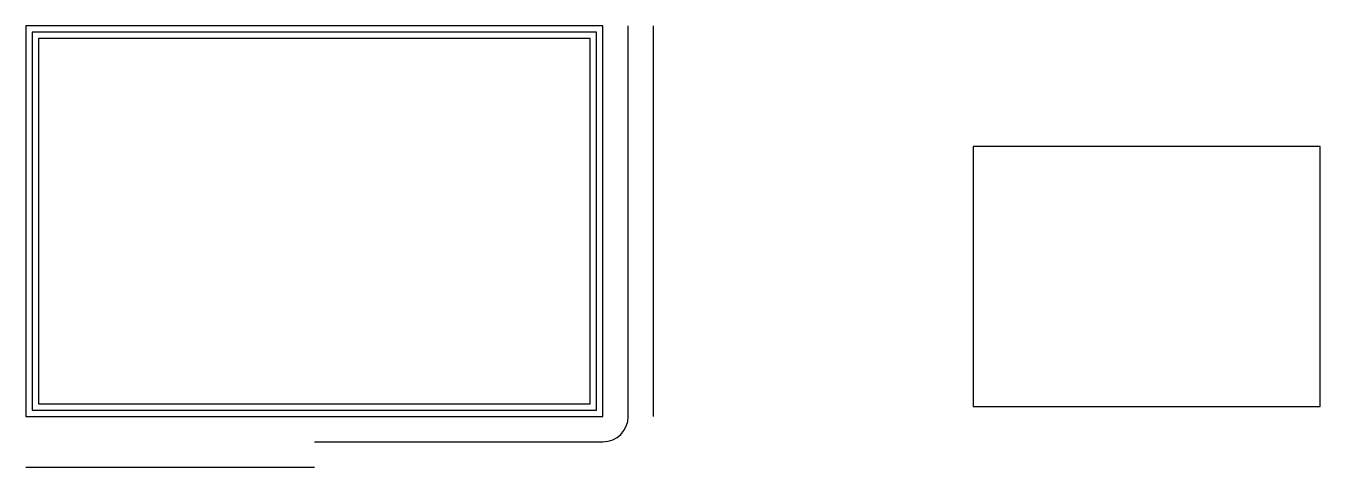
# Model space of a CAD drawing. Header units: millimetres. Extents: x 181 to 692, y 62 to 236.
import ezdxf

# ---------------------------------------------------------------- set-up
doc = ezdxf.new("R2010")
doc.units = ezdxf.units.MM

msp = doc.modelspace()

# ---------------------------------------------------------------- linework, layer by layer
for p, q in [((408.37, 236.31), (180.52, 236.31)), ((180.52, 236.31), (180.52, 82.16)), ((408.37, 82.16), (408.37, 236.31)), ((418.37, 82.16), (418.37, 236.31)), ((180.52, 82.16), (408.37, 82.16)), ((294.45, 72.16), (408.37, 72.16)), ((180.52, 62.16), (294.45, 62.16))]:
    msp.add_line(p, q)
msp.add_lwpolyline([(428.37, 82.16), (428.37, 236.31)])
for points in [[(183.02, 84.66), (405.87, 84.66), (405.87, 233.81), (183.02, 233.81)], [(185.52, 87.16), (403.37, 87.16), (403.37, 231.31), (185.52, 231.31)], [(691.55, 86.03), (691.55, 188.7), (554.52, 188.7), (554.52, 86.03)]]:
    msp.add_lwpolyline(points, close=True)
msp.add_arc((408.37, 82.16), 10, 270, 0)

doc.saveas('drawing.dxf')
